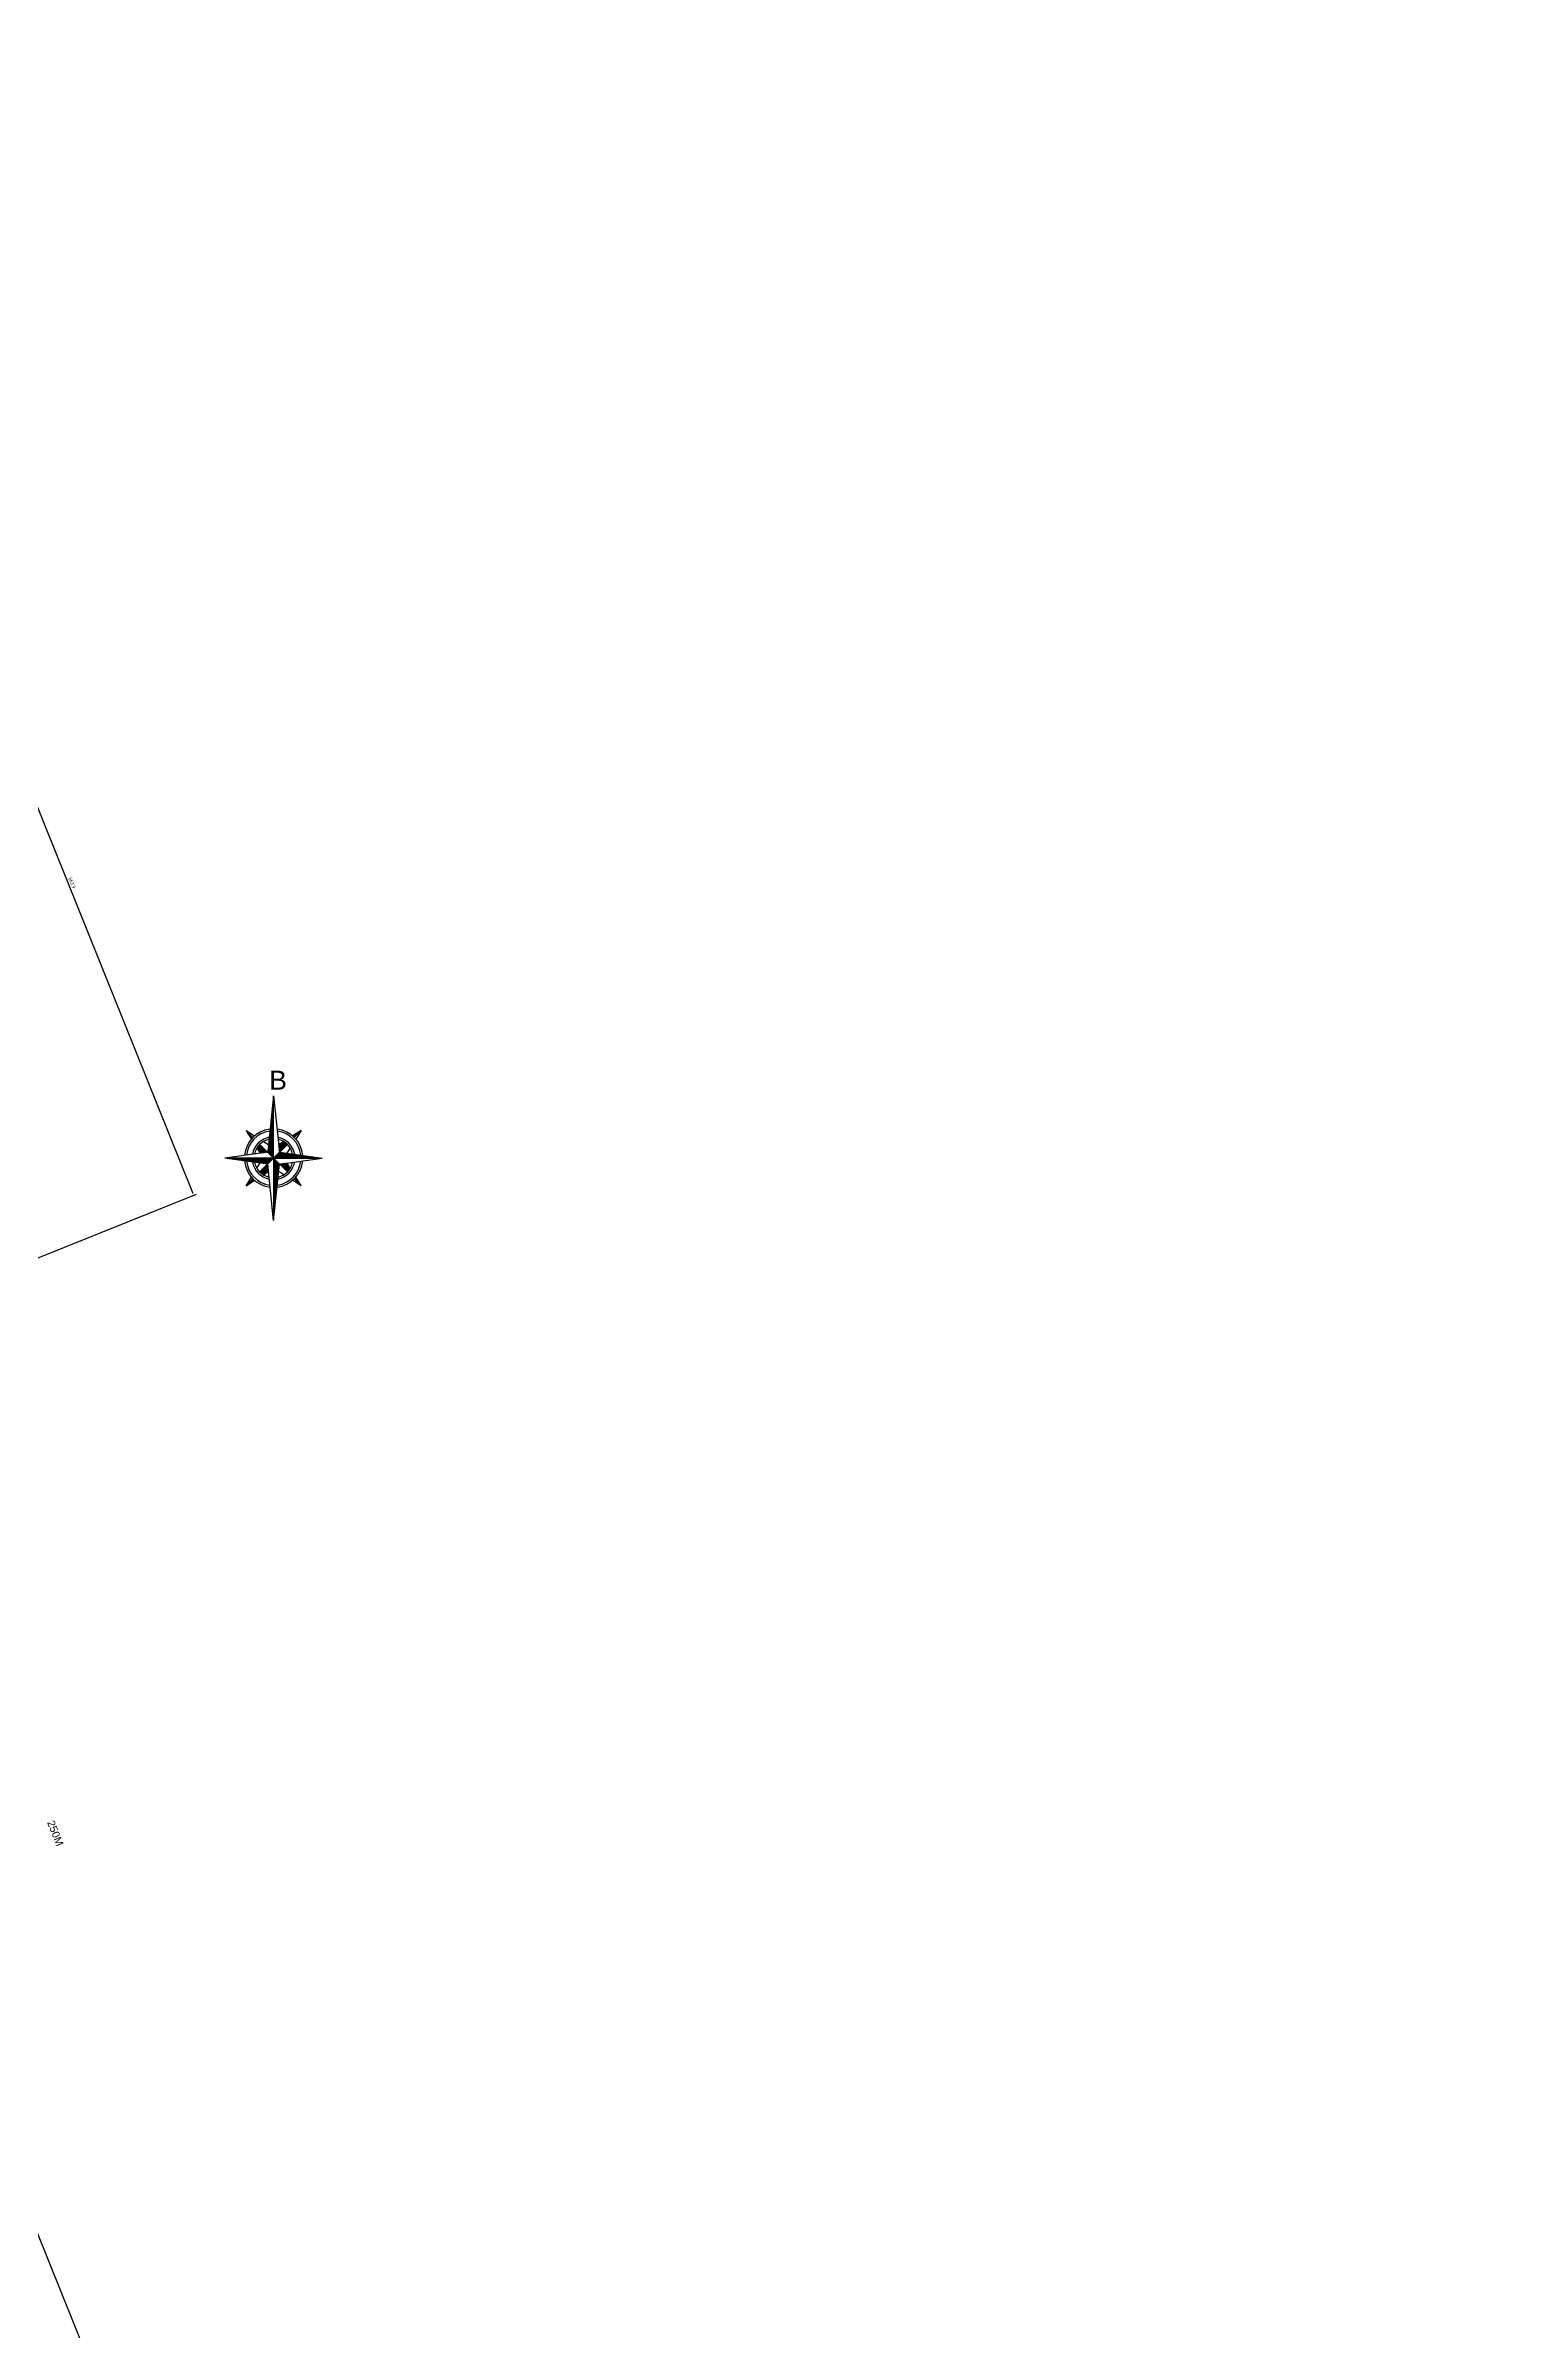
# Model space of a CAD drawing. Header units: millimetres. Extents: x 405522 to 410309, y 2303080 to 2310223.
# Drawn here: x 408849 to 410309, y 2305697 to 2307960 of the extents above; entities that cross this region are included whole.
import ezdxf

# ---------------------------------------------------------------- set-up
doc = ezdxf.new("R2010")
doc.units = ezdxf.units.MM
doc.header["$LTSCALE"] = 10
doc.header["$MEASUREMENT"] = 0
doc.layers.get('Defpoints').update_dxf_attribs({"linetype": 'CONTINUOUS'})
for name, color, linetype in [('Bao', 1, 'CONTINUOUS'), ('DLINE', 4, 'CONTINUOUS'), ('Hatch', 8, 'CONTINUOUS'), ('text', 7, 'CONTINUOUS')]:
    doc.layers.add(name, color=color, linetype=linetype)
doc.styles.add('TextH', font='vntimeh.shx', dxfattribs={"width": 0.75})
doc.styles.add('VnArialH', font='VHARIAL_0.TTF')
doc.dimstyles.new('D2', dxfattribs={"dimscale": 2, "dimtxt": 1.8, "dimasz": 1.5, "dimexe": 1.5, "dimexo": 2, "dimgap": 1, "dimtad": 1, "dimdec": 1, "dimdsep": 46, "dimtxsty": 'TextH', "dimcen": 2.5, "dimclrd": 4, "dimclre": 4, "dimclrt": 7, "dimadec": 1, "dimazin": 2, "dimtfac": 1, "dimtdec": 1, "dimtmove": 1, "dimatfit": 0, "dimfxl": 0.25, "dimtolj": 1, "dimtzin": 0, "dimlwd": -1, "dimlwe": -1, "dimarcsym": 0})

# ---------------------------------------------------------------- blocks, each defined once
blk = doc.blocks.new('*D50')
at = {"layer": 'Defpoints', "color": 0, "linetype": 'Continuous'}
for p in [(407494.8, 2306933.3), (408995.4, 2306821.5), (407742.6, 2306317.4)]:
    blk.add_point(p, dxfattribs=at)
at = {"layer": 'Hatch', "color": 4, "linetype": 'Continuous'}
for p, q in [((407498.5, 2306934.8), (408750.3, 2307438.5)), ((408748.7, 2307434.6), (408994.2, 2306824.3)), ((407746.3, 2306318.9), (408998.1, 2306822.6))]:
    blk.add_line(p, q, dxfattribs=at)
for points in [[(408749.1, 2307434.8), (408748.2, 2307434.4), (408747.5, 2307437.4)], [(408994.7, 2306824.5), (408993.8, 2306824.1), (408995.4, 2306821.5)]]:
    blk.add_solid(points, dxfattribs=at)
at = {"layer": 'Hatch', "color": 7, "linetype": 'Continuous', "insert": (408875, 2307130.9), "char_height": 3.6, "attachment_point": 5, "rotation": 291.9189, "style": 'TextH'}
blk.add_mtext('\\A1;663.9', dxfattribs=at)

msp = doc.modelspace()

# ---------------------------------------------------------------- linework, layer by layer
at = {"layer": 'Bao'}
msp.add_lwpolyline([(406160, 2310222.77), (406527.75, 2309162.86, 0.1213889), (406820.76, 2308711.27), (407896.29, 2307701.97, -0.1421548), (408306.31, 2307121.55), (409094.8, 2305161.99, 0.124444), (409419.77, 2304716.45), (410309.07, 2303977.97)], format="xyb", dxfattribs=at)
at = {"layer": 'DLINE'}
for p, q in [((409074.59, 2306920.09), (409068.76, 2306864.17)), ((409074.59, 2306920.09), (409068.76, 2306864.17)), ((409074.29, 2306917.2), (409074.59, 2306917.5)), ((409074.37, 2306917.98), (409074.59, 2306918.2)), ((409074.45, 2306918.77), (409074.59, 2306918.91)), ((409074.53, 2306919.55), (409074.59, 2306919.61)), ((409074.59, 2306920.09), (409080.41, 2306864.17)), ((409074.59, 2306858.34), (409074.59, 2306920.09)), ((409071.67, 2306892.09), (409074.59, 2306895.01)), ((409071.75, 2306892.88), (409074.59, 2306895.71)), ((409071.83, 2306893.66), (409074.59, 2306896.42)), ((409071.91, 2306894.45), (409074.59, 2306897.12)), ((409072, 2306895.23), (409074.59, 2306897.82)), ((409072.08, 2306896.01), (409074.59, 2306898.52)), ((409072.16, 2306896.8), (409074.59, 2306899.23)), ((409072.24, 2306897.58), (409074.59, 2306899.93)), ((409072.32, 2306898.37), (409074.59, 2306900.63)), ((409072.4, 2306899.15), (409074.59, 2306901.33)), ((409072.49, 2306899.94), (409074.59, 2306902.04)), ((409072.57, 2306900.72), (409074.59, 2306902.74)), ((409072.65, 2306901.51), (409074.59, 2306903.44)), ((409072.73, 2306902.29), (409074.59, 2306904.15)), ((409072.81, 2306903.08), (409074.59, 2306904.85)), ((409072.9, 2306903.86), (409074.59, 2306905.55)), ((409072.98, 2306904.65), (409074.59, 2306906.25)), ((409073.06, 2306905.43), (409074.59, 2306906.96)), ((409073.14, 2306906.21), (409074.59, 2306907.66)), ((409073.22, 2306907), (409074.59, 2306908.36)), ((409073.3, 2306907.78), (409074.59, 2306909.07)), ((409073.39, 2306908.57), (409074.59, 2306909.77)), ((409073.47, 2306909.35), (409074.59, 2306910.47)), ((409073.55, 2306910.14), (409074.59, 2306911.17)), ((409073.63, 2306910.92), (409074.59, 2306911.88)), ((409073.71, 2306911.71), (409074.59, 2306912.58)), ((409073.79, 2306912.49), (409074.59, 2306913.28)), ((409073.88, 2306913.28), (409074.59, 2306913.99)), ((409073.96, 2306914.06), (409074.59, 2306914.69)), ((409074.04, 2306914.84), (409074.59, 2306915.39)), ((409074.12, 2306915.63), (409074.59, 2306916.09)), ((409074.2, 2306916.41), (409074.59, 2306916.8)), ((409047.3, 2306885.63), (409055.76, 2306880.33)), ((409047.3, 2306885.63), (409052.6, 2306877.17)), ((409054.12, 2306878.81), (409047.3, 2306885.63)), ((409047.31, 2306885.61), (409047.32, 2306885.61)), ((409047.6, 2306885.15), (409047.67, 2306885.26)), ((409047.89, 2306884.69), (409048.03, 2306884.9)), ((409048.17, 2306884.24), (409048.39, 2306884.54)), ((409048.46, 2306883.78), (409048.74, 2306884.19)), ((409048.75, 2306883.32), (409049.1, 2306883.83)), ((409049.03, 2306882.86), (409049.46, 2306883.47)), ((409049.32, 2306882.41), (409049.81, 2306883.12)), ((409049.6, 2306881.95), (409050.17, 2306882.76)), ((409049.89, 2306881.49), (409050.53, 2306882.4)), ((409050.18, 2306881.03), (409050.89, 2306882.05)), ((409050.46, 2306880.58), (409051.24, 2306881.69)), ((409050.75, 2306880.12), (409051.6, 2306881.33)), ((409051.04, 2306879.66), (409051.96, 2306880.97)), ((409051.32, 2306879.2), (409052.31, 2306880.62)), ((409051.61, 2306878.75), (409052.67, 2306880.26)), ((409051.89, 2306878.29), (409053.03, 2306879.9)), ((409052.18, 2306877.83), (409053.38, 2306879.55)), ((409052.47, 2306877.37), (409053.74, 2306879.19)), ((409053.99, 2306878.67), (409054.1, 2306878.83)), ((409074.59, 2306858.34), (409060.94, 2306871.99)), ((409064.56, 2306874.83), (409069.55, 2306871.71)), ((409069.05, 2306866.99), (409074.59, 2306872.52)), ((409069.13, 2306867.77), (409074.59, 2306873.22)), ((409069.22, 2306868.55), (409074.59, 2306873.92)), ((409069.3, 2306869.34), (409074.59, 2306874.63)), ((409069.38, 2306870.12), (409074.59, 2306875.33)), ((409069.46, 2306870.91), (409074.59, 2306876.03)), ((409069.54, 2306871.69), (409074.59, 2306876.74)), ((409069.63, 2306872.48), (409074.59, 2306877.44)), ((409069.71, 2306873.26), (409074.59, 2306878.14)), ((409069.79, 2306874.05), (409074.59, 2306878.84)), ((409069.87, 2306874.83), (409074.59, 2306879.55)), ((409069.95, 2306875.62), (409074.59, 2306880.25)), ((409070.03, 2306876.4), (409074.59, 2306880.95)), ((409070.12, 2306877.18), (409074.59, 2306881.66)), ((409070.2, 2306877.97), (409074.59, 2306882.36)), ((409070.28, 2306878.75), (409074.59, 2306883.06)), ((409070.36, 2306879.54), (409074.59, 2306883.76)), ((409070.44, 2306880.32), (409074.59, 2306884.47)), ((409070.52, 2306881.11), (409074.59, 2306885.17)), ((409070.61, 2306881.89), (409074.59, 2306885.87)), ((409070.69, 2306882.68), (409074.59, 2306886.58)), ((409070.77, 2306883.46), (409074.59, 2306887.28)), ((409070.85, 2306884.25), (409074.59, 2306887.98)), ((409070.93, 2306885.03), (409074.59, 2306888.68)), ((409071.01, 2306885.82), (409074.59, 2306889.39)), ((409071.1, 2306886.6), (409074.59, 2306890.09)), ((409071.18, 2306887.38), (409074.59, 2306890.79)), ((409071.26, 2306888.17), (409074.59, 2306891.5)), ((409071.34, 2306888.95), (409074.59, 2306892.2)), ((409071.42, 2306889.74), (409074.59, 2306892.9)), ((409071.51, 2306890.52), (409074.59, 2306893.6)), ((409071.59, 2306891.31), (409074.59, 2306894.31)), ((409074.59, 2306858.34), (409088.23, 2306871.99)), ((409074.59, 2306858.34), (409088.23, 2306871.99)), ((409084.61, 2306874.83), (409079.63, 2306871.71)), ((409079.68, 2306871.18), (409080.38, 2306872.18)), ((409079.76, 2306870.43), (409081.46, 2306872.86)), ((409079.84, 2306869.68), (409082.54, 2306873.53)), ((409079.92, 2306868.92), (409083.62, 2306874.21)), ((409080, 2306868.17), (409084.65, 2306874.81)), ((409080.08, 2306867.41), (409085.07, 2306874.54)), ((409080.15, 2306866.66), (409085.48, 2306874.27)), ((409080.23, 2306865.91), (409085.89, 2306873.98)), ((409080.31, 2306865.15), (409086.29, 2306873.69)), ((409080.39, 2306864.4), (409086.68, 2306873.38)), ((409081.83, 2306865.59), (409087.06, 2306873.06)), ((409083.85, 2306867.61), (409087.44, 2306872.73)), ((409085.88, 2306869.63), (409087.81, 2306872.4)), ((409087.9, 2306871.66), (409088.17, 2306872.05)), ((409101.87, 2306885.63), (409093.41, 2306880.33)), ((409093.76, 2306880.03), (409094.42, 2306880.96)), ((409094.13, 2306879.69), (409095.5, 2306881.64)), ((409094.5, 2306879.35), (409096.58, 2306882.32)), ((409094.86, 2306879), (409097.66, 2306882.99)), ((409095.05, 2306878.81), (409101.87, 2306885.63)), ((409095.05, 2306878.81), (409101.87, 2306885.63)), ((409096, 2306879.75), (409098.74, 2306883.67)), ((409101.87, 2306885.63), (409096.58, 2306877.17)), ((409098.02, 2306881.78), (409099.82, 2306884.34)), ((409100.04, 2306883.8), (409100.9, 2306885.02)), ((409068.76, 2306864.17), (409026.35, 2306858.34)), ((409068.76, 2306852.52), (409026.35, 2306858.34)), ((409074.59, 2306858.34), (409026.35, 2306858.34)), ((409026.64, 2306858.3), (409026.68, 2306858.34)), ((409027.25, 2306858.22), (409027.38, 2306858.34)), ((409027.87, 2306858.13), (409028.08, 2306858.34)), ((409028.49, 2306858.05), (409028.78, 2306858.34)), ((409029.11, 2306857.96), (409029.49, 2306858.34)), ((409029.73, 2306857.88), (409030.19, 2306858.34)), ((409030.34, 2306857.79), (409030.89, 2306858.34)), ((409030.96, 2306857.71), (409031.6, 2306858.34)), ((409031.58, 2306857.62), (409032.3, 2306858.34)), ((409032.2, 2306857.54), (409033, 2306858.34)), ((409032.82, 2306857.46), (409033.7, 2306858.34)), ((409033.43, 2306857.37), (409034.41, 2306858.34)), ((409034.05, 2306857.29), (409035.11, 2306858.34)), ((409034.67, 2306857.2), (409035.81, 2306858.34)), ((409035.29, 2306857.12), (409036.52, 2306858.34)), ((409035.9, 2306857.03), (409037.22, 2306858.34)), ((409036.52, 2306856.95), (409037.92, 2306858.34)), ((409037.14, 2306856.86), (409038.62, 2306858.34)), ((409037.76, 2306856.78), (409039.33, 2306858.34)), ((409038.38, 2306856.69), (409040.03, 2306858.34)), ((409038.99, 2306856.61), (409040.73, 2306858.34)), ((409039.61, 2306856.52), (409041.43, 2306858.34)), ((409040.23, 2306856.44), (409042.14, 2306858.34)), ((409040.85, 2306856.35), (409042.84, 2306858.34)), ((409041.47, 2306856.27), (409043.54, 2306858.34)), ((409042.08, 2306856.18), (409044.25, 2306858.34)), ((409042.7, 2306856.1), (409044.95, 2306858.34)), ((409043.32, 2306856.01), (409045.65, 2306858.34)), ((409043.94, 2306855.93), (409046.35, 2306858.34)), ((409044.56, 2306855.84), (409047.06, 2306858.34)), ((409045.17, 2306855.76), (409047.76, 2306858.34)), ((409045.79, 2306855.67), (409048.46, 2306858.34)), ((409046.41, 2306855.59), (409049.17, 2306858.34)), ((409047.03, 2306855.5), (409049.87, 2306858.34)), ((409047.65, 2306855.42), (409050.57, 2306858.34)), ((409048.26, 2306855.33), (409051.27, 2306858.34)), ((409048.88, 2306855.25), (409051.98, 2306858.34)), ((409049.5, 2306855.16), (409052.68, 2306858.34)), ((409050.12, 2306855.08), (409053.38, 2306858.34)), ((409050.74, 2306854.99), (409054.09, 2306858.34)), ((409051.35, 2306854.91), (409054.79, 2306858.34)), ((409051.97, 2306854.82), (409055.49, 2306858.34)), ((409052.59, 2306854.74), (409056.19, 2306858.34)), ((409053.21, 2306854.65), (409056.9, 2306858.34)), ((409053.83, 2306854.57), (409057.6, 2306858.34)), ((409054.44, 2306854.48), (409058.3, 2306858.34)), ((409055.06, 2306854.4), (409059.01, 2306858.34)), ((409055.68, 2306854.31), (409059.71, 2306858.34)), ((409056.3, 2306854.23), (409060.41, 2306858.34)), ((409056.91, 2306854.14), (409061.11, 2306858.34)), ((409057.53, 2306854.06), (409061.82, 2306858.34)), ((409058.1, 2306868.37), (409061.36, 2306863.15)), ((409058.1, 2306848.32), (409061.36, 2306853.53)), ((409058.15, 2306853.97), (409062.52, 2306858.34)), ((409058.19, 2306868.22), (409060.54, 2306871.58)), ((409058.48, 2306867.76), (409061.23, 2306871.7)), ((409058.77, 2306867.31), (409061.59, 2306871.34)), ((409058.77, 2306853.89), (409063.22, 2306858.34)), ((409059.05, 2306866.85), (409061.95, 2306870.98)), ((409059.34, 2306866.39), (409062.3, 2306870.63)), ((409059.39, 2306853.8), (409063.93, 2306858.34)), ((409059.63, 2306865.93), (409062.66, 2306870.27)), ((409059.91, 2306865.48), (409063.02, 2306869.91)), ((409060, 2306853.72), (409064.63, 2306858.34)), ((409060.2, 2306865.02), (409063.37, 2306869.56)), ((409060.48, 2306864.56), (409063.73, 2306869.2)), ((409060.62, 2306853.63), (409065.33, 2306858.34)), ((409060.77, 2306864.1), (409064.09, 2306868.84)), ((409074.59, 2306858.34), (409060.94, 2306844.7)), ((409061.06, 2306863.65), (409064.44, 2306868.49)), ((409061.24, 2306853.55), (409066.03, 2306858.34)), ((409061.34, 2306863.19), (409064.8, 2306868.13)), ((409061.79, 2306843.9), (409065.64, 2306849.4)), ((409061.86, 2306853.47), (409066.74, 2306858.34)), ((409061.99, 2306863.24), (409065.16, 2306867.77)), ((409062.17, 2306843.57), (409067.66, 2306851.42)), ((409062.48, 2306853.38), (409067.44, 2306858.34)), ((409062.55, 2306843.26), (409068.8, 2306852.17)), ((409062.66, 2306863.33), (409065.52, 2306867.41)), ((409062.95, 2306842.95), (409068.87, 2306851.42)), ((409063.09, 2306853.3), (409068.14, 2306858.34)), ((409063.33, 2306863.42), (409065.87, 2306867.06)), ((409063.35, 2306842.66), (409068.95, 2306850.66)), ((409063.71, 2306853.21), (409068.85, 2306858.34)), ((409063.76, 2306842.37), (409069.03, 2306849.91)), ((409064, 2306863.52), (409066.23, 2306866.7)), ((409064.33, 2306853.13), (409069.55, 2306858.34)), ((409064.67, 2306863.61), (409066.59, 2306866.34)), ((409064.95, 2306853.04), (409070.25, 2306858.34)), ((409065.34, 2306863.7), (409066.94, 2306865.99)), ((409065.57, 2306852.96), (409070.95, 2306858.34)), ((409066.01, 2306863.79), (409067.3, 2306865.63)), ((409066.18, 2306852.87), (409071.66, 2306858.34)), ((409066.68, 2306863.89), (409067.66, 2306865.27)), ((409066.8, 2306852.79), (409072.36, 2306858.34)), ((409067.36, 2306863.98), (409068.01, 2306864.92)), ((409067.42, 2306852.7), (409073.06, 2306858.34)), ((409068.03, 2306864.07), (409068.37, 2306864.56)), ((409068.04, 2306852.62), (409073.77, 2306858.34)), ((409068.66, 2306852.53), (409074.47, 2306858.34)), ((409068.7, 2306864.16), (409068.73, 2306864.2)), ((409074.59, 2306796.6), (409068.76, 2306852.52)), ((409074.59, 2306796.6), (409068.76, 2306852.52)), ((409068.81, 2306864.63), (409074.59, 2306870.41)), ((409068.89, 2306865.42), (409074.59, 2306871.11)), ((409068.9, 2306864.03), (409074.59, 2306869.71)), ((409068.97, 2306866.2), (409074.59, 2306871.82)), ((409069.26, 2306863.67), (409074.59, 2306869)), ((409069.61, 2306863.32), (409074.59, 2306868.3)), ((409069.96, 2306862.97), (409074.59, 2306867.6)), ((409070.31, 2306862.62), (409074.59, 2306866.9)), ((409070.66, 2306862.27), (409074.59, 2306866.19)), ((409071.01, 2306861.92), (409074.59, 2306865.49)), ((409071.36, 2306861.57), (409074.59, 2306864.79)), ((409071.72, 2306861.21), (409074.59, 2306864.08)), ((409072.07, 2306860.86), (409074.59, 2306863.38)), ((409072.42, 2306860.51), (409074.59, 2306862.68)), ((409072.77, 2306860.16), (409074.59, 2306861.98)), ((409073.12, 2306859.81), (409074.59, 2306861.27)), ((409073.47, 2306859.46), (409074.59, 2306860.57)), ((409073.82, 2306859.11), (409074.59, 2306859.87)), ((409074.18, 2306858.75), (409074.59, 2306859.16)), ((409074.53, 2306858.4), (409074.59, 2306858.46)), ((409074.59, 2306858.34), (409074.59, 2306796.6)), ((409074.59, 2306858.34), (409122.83, 2306858.34)), ((409074.59, 2306858.34), (409122.83, 2306858.34)), ((409074.59, 2306858.34), (409088.23, 2306844.7)), ((409074.59, 2306858.34), (409088.23, 2306844.7)), ((409074.59, 2306857.76), (409074.88, 2306858.05)), ((409074.59, 2306857.06), (409075.23, 2306857.7)), ((409074.59, 2306856.35), (409075.58, 2306857.35)), ((409074.59, 2306855.65), (409075.93, 2306857)), ((409074.59, 2306854.95), (409076.28, 2306856.65)), ((409074.59, 2306854.25), (409076.64, 2306856.29)), ((409074.59, 2306853.54), (409076.99, 2306855.94)), ((409074.59, 2306852.84), (409077.34, 2306855.59)), ((409074.59, 2306852.14), (409077.69, 2306855.24)), ((409074.59, 2306851.43), (409078.04, 2306854.89)), ((409074.59, 2306850.73), (409078.39, 2306854.54)), ((409074.59, 2306850.03), (409078.74, 2306854.19)), ((409074.59, 2306849.33), (409079.1, 2306853.83)), ((409074.59, 2306848.62), (409079.45, 2306853.48)), ((409074.59, 2306847.92), (409079.8, 2306853.13)), ((409074.59, 2306847.22), (409080.15, 2306852.78)), ((409074.59, 2306796.6), (409080.41, 2306852.52)), ((409074.59, 2306846.51), (409080.39, 2306852.32)), ((409074.59, 2306845.81), (409080.31, 2306851.54)), ((409074.59, 2306845.11), (409080.23, 2306850.75)), ((409074.59, 2306844.41), (409080.15, 2306849.97)), ((409075.17, 2306858.34), (409080.93, 2306864.1)), ((409075.87, 2306858.34), (409081.55, 2306864.01)), ((409076.58, 2306858.34), (409082.16, 2306863.93)), ((409077.28, 2306858.34), (409082.78, 2306863.85)), ((409077.98, 2306858.34), (409083.4, 2306863.76)), ((409078.69, 2306858.34), (409084.02, 2306863.68)), ((409079.39, 2306858.34), (409084.63, 2306863.59)), ((409080.09, 2306858.34), (409085.25, 2306863.51)), ((409080.41, 2306864.17), (409122.83, 2306858.34)), ((409080.41, 2306852.52), (409122.83, 2306858.34)), ((409080.5, 2306852.43), (409080.58, 2306852.54)), ((409080.79, 2306858.34), (409085.87, 2306863.42)), ((409080.86, 2306852.07), (409081.25, 2306852.63)), ((409081.22, 2306851.71), (409081.92, 2306852.72)), ((409081.5, 2306858.34), (409086.49, 2306863.34)), ((409081.57, 2306851.36), (409082.6, 2306852.82)), ((409081.93, 2306851), (409083.27, 2306852.91)), ((409082.2, 2306858.34), (409087.11, 2306863.25)), ((409082.29, 2306850.64), (409083.94, 2306853)), ((409082.64, 2306850.29), (409084.61, 2306853.09)), ((409082.9, 2306858.34), (409087.72, 2306863.17)), ((409083, 2306849.93), (409085.28, 2306853.19)), ((409083.36, 2306849.57), (409085.95, 2306853.28)), ((409083.6, 2306858.34), (409088.34, 2306863.08)), ((409083.71, 2306849.22), (409086.62, 2306853.37)), ((409084.07, 2306848.86), (409087.29, 2306853.46)), ((409084.31, 2306858.34), (409088.96, 2306863)), ((409084.43, 2306848.5), (409087.88, 2306853.43)), ((409084.78, 2306848.15), (409088.16, 2306852.97)), ((409085.01, 2306858.34), (409089.58, 2306862.91)), ((409085.14, 2306847.79), (409088.45, 2306852.51)), ((409085.5, 2306847.43), (409088.73, 2306852.05)), ((409085.71, 2306858.34), (409090.2, 2306862.83)), ((409085.86, 2306847.07), (409089.02, 2306851.6)), ((409086.21, 2306846.72), (409089.31, 2306851.14)), ((409086.42, 2306858.34), (409090.81, 2306862.74)), ((409086.57, 2306846.36), (409089.59, 2306850.68)), ((409086.93, 2306846), (409089.88, 2306850.22)), ((409087.12, 2306858.34), (409091.43, 2306862.66)), ((409087.28, 2306845.65), (409090.17, 2306849.77)), ((409087.64, 2306845.29), (409090.45, 2306849.31)), ((409091.07, 2306868.37), (409087.81, 2306863.15)), ((409091.07, 2306848.32), (409087.81, 2306853.53)), ((409087.82, 2306858.34), (409092.05, 2306862.57)), ((409088.52, 2306858.34), (409092.67, 2306862.49)), ((409089.23, 2306858.34), (409093.29, 2306862.4)), ((409089.93, 2306858.34), (409093.9, 2306862.32)), ((409090.63, 2306858.34), (409094.52, 2306862.23)), ((409091.34, 2306858.34), (409095.14, 2306862.15)), ((409092.04, 2306858.34), (409095.76, 2306862.06)), ((409092.74, 2306858.34), (409096.38, 2306861.98)), ((409093.44, 2306858.34), (409096.99, 2306861.89)), ((409094.15, 2306858.34), (409097.61, 2306861.81)), ((409094.85, 2306858.34), (409098.23, 2306861.72)), ((409095.55, 2306858.34), (409098.85, 2306861.64)), ((409096.26, 2306858.34), (409099.47, 2306861.55)), ((409096.96, 2306858.34), (409100.08, 2306861.47)), ((409097.66, 2306858.34), (409100.7, 2306861.38)), ((409098.36, 2306858.34), (409101.32, 2306861.3)), ((409099.07, 2306858.34), (409101.94, 2306861.21)), ((409099.77, 2306858.34), (409102.55, 2306861.13)), ((409100.47, 2306858.34), (409103.17, 2306861.04)), ((409101.18, 2306858.34), (409103.79, 2306860.96)), ((409101.88, 2306858.34), (409104.41, 2306860.87)), ((409102.58, 2306858.34), (409105.03, 2306860.79)), ((409103.28, 2306858.34), (409105.64, 2306860.7)), ((409103.99, 2306858.34), (409106.26, 2306860.62)), ((409104.69, 2306858.34), (409106.88, 2306860.53)), ((409105.39, 2306858.34), (409107.5, 2306860.45)), ((409106.1, 2306858.34), (409108.12, 2306860.36)), ((409106.8, 2306858.34), (409108.73, 2306860.28)), ((409107.5, 2306858.34), (409109.35, 2306860.19)), ((409108.2, 2306858.34), (409109.97, 2306860.11)), ((409108.91, 2306858.34), (409110.59, 2306860.02)), ((409109.61, 2306858.34), (409111.21, 2306859.94)), ((409110.31, 2306858.34), (409111.82, 2306859.86)), ((409111.02, 2306858.34), (409112.44, 2306859.77)), ((409111.72, 2306858.34), (409113.06, 2306859.69)), ((409112.42, 2306858.34), (409113.68, 2306859.6)), ((409113.12, 2306858.34), (409114.3, 2306859.52)), ((409113.83, 2306858.34), (409114.91, 2306859.43)), ((409114.53, 2306858.34), (409115.53, 2306859.35)), ((409115.23, 2306858.34), (409116.15, 2306859.26)), ((409115.94, 2306858.34), (409116.77, 2306859.18)), ((409116.64, 2306858.34), (409117.39, 2306859.09)), ((409117.34, 2306858.34), (409118, 2306859.01)), ((409118.04, 2306858.34), (409118.62, 2306858.92)), ((409118.75, 2306858.34), (409119.24, 2306858.84)), ((409119.45, 2306858.34), (409119.86, 2306858.75)), ((409120.15, 2306858.34), (409120.48, 2306858.67)), ((409120.86, 2306858.34), (409121.09, 2306858.58)), ((409121.56, 2306858.34), (409121.71, 2306858.5)), ((409122.26, 2306858.34), (409122.33, 2306858.41)), ((409047.3, 2306831.06), (409052.6, 2306839.52)), ((409054.12, 2306837.88), (409047.3, 2306831.06)), ((409047.3, 2306831.06), (409055.76, 2306836.35)), ((409047.37, 2306831.1), (409047.43, 2306831.18)), ((409048.45, 2306831.78), (409049.45, 2306833.21)), ((409049.53, 2306832.45), (409051.47, 2306835.23)), ((409050.61, 2306833.13), (409053.5, 2306837.26)), ((409051.69, 2306833.8), (409054.37, 2306837.63)), ((409052.77, 2306834.48), (409054.73, 2306837.28)), ((409053.85, 2306835.16), (409055.1, 2306836.94)), ((409054.93, 2306835.83), (409055.47, 2306836.61)), ((409061.06, 2306844.59), (409061.59, 2306845.35)), ((409061.42, 2306844.24), (409063.62, 2306847.37)), ((409064.17, 2306842.1), (409069.11, 2306849.15)), ((409064.56, 2306841.86), (409069.55, 2306844.98)), ((409064.65, 2306841.91), (409069.19, 2306848.4)), ((409065.73, 2306842.59), (409069.27, 2306847.65)), ((409066.81, 2306843.26), (409069.35, 2306846.89)), ((409067.89, 2306843.94), (409069.42, 2306846.14)), ((409068.97, 2306844.61), (409069.5, 2306845.38)), ((409074.59, 2306843.7), (409080.07, 2306849.18)), ((409074.59, 2306843), (409079.98, 2306848.4)), ((409074.59, 2306842.3), (409079.9, 2306847.61)), ((409074.59, 2306841.59), (409079.82, 2306846.83)), ((409074.59, 2306840.89), (409079.74, 2306846.04)), ((409074.59, 2306840.19), (409079.66, 2306845.26)), ((409074.59, 2306839.49), (409079.58, 2306844.47)), ((409074.59, 2306838.78), (409079.49, 2306843.69)), ((409074.59, 2306838.08), (409079.41, 2306842.91)), ((409074.59, 2306837.38), (409079.33, 2306842.12)), ((409074.59, 2306836.67), (409079.25, 2306841.34)), ((409074.59, 2306835.97), (409079.17, 2306840.55)), ((409074.59, 2306835.27), (409079.08, 2306839.77)), ((409074.59, 2306834.57), (409079, 2306838.98)), ((409074.59, 2306833.86), (409078.92, 2306838.2)), ((409074.59, 2306833.16), (409078.84, 2306837.41)), ((409074.59, 2306832.46), (409078.76, 2306836.63)), ((409074.59, 2306831.75), (409078.68, 2306835.84)), ((409074.59, 2306831.05), (409078.59, 2306835.06)), ((409074.59, 2306830.35), (409078.51, 2306834.27)), ((409074.59, 2306829.65), (409078.43, 2306833.49)), ((409074.59, 2306828.94), (409078.35, 2306832.71)), ((409074.59, 2306828.24), (409078.27, 2306831.92)), ((409074.59, 2306827.54), (409078.19, 2306831.14)), ((409074.59, 2306826.83), (409078.1, 2306830.35)), ((409074.59, 2306826.13), (409078.02, 2306829.57)), ((409074.59, 2306825.43), (409077.94, 2306828.78)), ((409074.59, 2306824.73), (409077.86, 2306828)), ((409074.59, 2306824.02), (409077.78, 2306827.21)), ((409084.61, 2306841.86), (409079.63, 2306844.98)), ((409088, 2306844.93), (409090.74, 2306848.85)), ((409089.04, 2306845.57), (409091.02, 2306848.39)), ((409101.87, 2306831.06), (409093.41, 2306836.35)), ((409095.05, 2306837.88), (409101.87, 2306831.06)), ((409095.05, 2306837.88), (409101.87, 2306831.06)), ((409095.13, 2306837.8), (409095.53, 2306838.37)), ((409095.49, 2306837.44), (409096.75, 2306839.24)), ((409095.85, 2306837.08), (409097.04, 2306838.78)), ((409096.2, 2306836.73), (409097.32, 2306838.33)), ((409096.56, 2306836.37), (409097.61, 2306837.87)), ((409101.87, 2306831.06), (409096.58, 2306839.52)), ((409096.92, 2306836.01), (409097.9, 2306837.41)), ((409097.27, 2306835.66), (409098.18, 2306836.95)), ((409097.63, 2306835.3), (409098.47, 2306836.5)), ((409097.99, 2306834.94), (409098.76, 2306836.04)), ((409098.34, 2306834.59), (409099.04, 2306835.58)), ((409098.7, 2306834.23), (409099.33, 2306835.12)), ((409099.06, 2306833.87), (409099.61, 2306834.67)), ((409099.41, 2306833.52), (409099.9, 2306834.21)), ((409099.77, 2306833.16), (409100.19, 2306833.75)), ((409100.13, 2306832.8), (409100.47, 2306833.29)), ((409100.49, 2306832.44), (409100.76, 2306832.84)), ((409100.84, 2306832.09), (409101.05, 2306832.38)), ((409101.2, 2306831.73), (409101.33, 2306831.92)), ((409101.56, 2306831.37), (409101.62, 2306831.46)), ((409074.59, 2306823.32), (409077.69, 2306826.43)), ((409074.59, 2306822.62), (409077.61, 2306825.64)), ((409074.59, 2306821.91), (409077.53, 2306824.86)), ((409074.59, 2306821.21), (409077.45, 2306824.08)), ((409074.59, 2306820.51), (409077.37, 2306823.29)), ((409074.59, 2306819.81), (409077.29, 2306822.51)), ((409074.59, 2306819.1), (409077.2, 2306821.72)), ((409074.59, 2306818.4), (409077.12, 2306820.94)), ((409074.59, 2306817.7), (409077.04, 2306820.15)), ((409074.59, 2306816.99), (409076.96, 2306819.37)), ((409074.59, 2306816.29), (409076.88, 2306818.58)), ((409074.59, 2306815.59), (409076.8, 2306817.8)), ((409074.59, 2306814.89), (409076.71, 2306817.01)), ((409074.59, 2306814.18), (409076.63, 2306816.23)), ((409074.59, 2306813.48), (409076.55, 2306815.44)), ((409074.59, 2306812.78), (409076.47, 2306814.66)), ((409074.59, 2306812.08), (409076.39, 2306813.88)), ((409074.59, 2306811.37), (409076.31, 2306813.09)), ((409074.59, 2306810.67), (409076.22, 2306812.31)), ((409074.59, 2306809.97), (409076.14, 2306811.52)), ((409074.59, 2306809.26), (409076.06, 2306810.74)), ((409074.59, 2306808.56), (409075.98, 2306809.95)), ((409074.59, 2306807.86), (409075.9, 2306809.17)), ((409074.59, 2306807.16), (409075.81, 2306808.38)), ((409074.59, 2306806.45), (409075.73, 2306807.6)), ((409074.59, 2306805.75), (409075.65, 2306806.81)), ((409074.59, 2306805.05), (409075.57, 2306806.03)), ((409074.59, 2306804.34), (409075.49, 2306805.25)), ((409074.59, 2306803.64), (409075.41, 2306804.46)), ((409074.59, 2306802.94), (409075.32, 2306803.68)), ((409074.59, 2306802.24), (409075.24, 2306802.89)), ((409074.59, 2306801.53), (409075.16, 2306802.11)), ((409074.59, 2306800.83), (409075.08, 2306801.32)), ((409074.59, 2306800.13), (409075, 2306800.54)), ((409074.59, 2306799.42), (409074.92, 2306799.75)), ((409074.59, 2306798.72), (409074.83, 2306798.97)), ((409074.59, 2306798.02), (409074.75, 2306798.18)), ((409074.59, 2306797.32), (409074.67, 2306797.4)), ((409074.59, 2306796.61), (409074.59, 2306796.61))]:
    msp.add_line(p, q, dxfattribs=at)
for radius, start, end in [(28.94, 97.42847, 174.71139), (27.01, 98.44272, 173.7563), (21.23, 101.59844, 169.80383), (19.3, 103.4196, 167.92982), (28.94, 5.28861, 82.57153), (27.01, 6.2437, 81.55728), (21.23, 10.19617, 78.40156), (19.3, 12.07018, 76.5804), (28.94, 185.28861, 263.17545), (27.01, 186.2437, 262.24591), (21.23, 190.19617, 258.40156), (19.3, 192.07018, 256.5804), (28.94, 277.42847, 354.71139), (27.01, 278.44272, 353.7563), (21.23, 281.59844, 349.80383), (19.3, 283.4196, 347.92982)]:
    msp.add_arc((409074.59, 2306858.34), radius, start, end, dxfattribs=at)

# ---------------------------------------------------------------- texts
at = {"layer": 'DLINE', "color": 7, "style": 'VnArialH'}
msp.add_text('B', height=18.76, dxfattribs=at).set_placement((409070.31, 2306926.19))
at = {"layer": 'text', "style": 'VnArialH'}
msp.add_text('250m', height=7.5, rotation=291.91894, dxfattribs=at).set_placement((408850.19, 2306200.48))

# ---------------------------------------------------------------- dimensions: what is measured, and where the dimension line sits
at = {"layer": 'Hatch', "linetype": 'Continuous'}
dim = msp.add_aligned_dim(p1=(407494.82, 2306933.31), p2=(407742.64, 2306317.43), distance=1350.33, dimstyle='D2', dxfattribs=at)
dim.commit()
dim.dimension.update_dxf_attribs({"geometry": '*D50', "text_midpoint": (408874.97, 2307130.86)})

doc.saveas('drawing.dxf')
